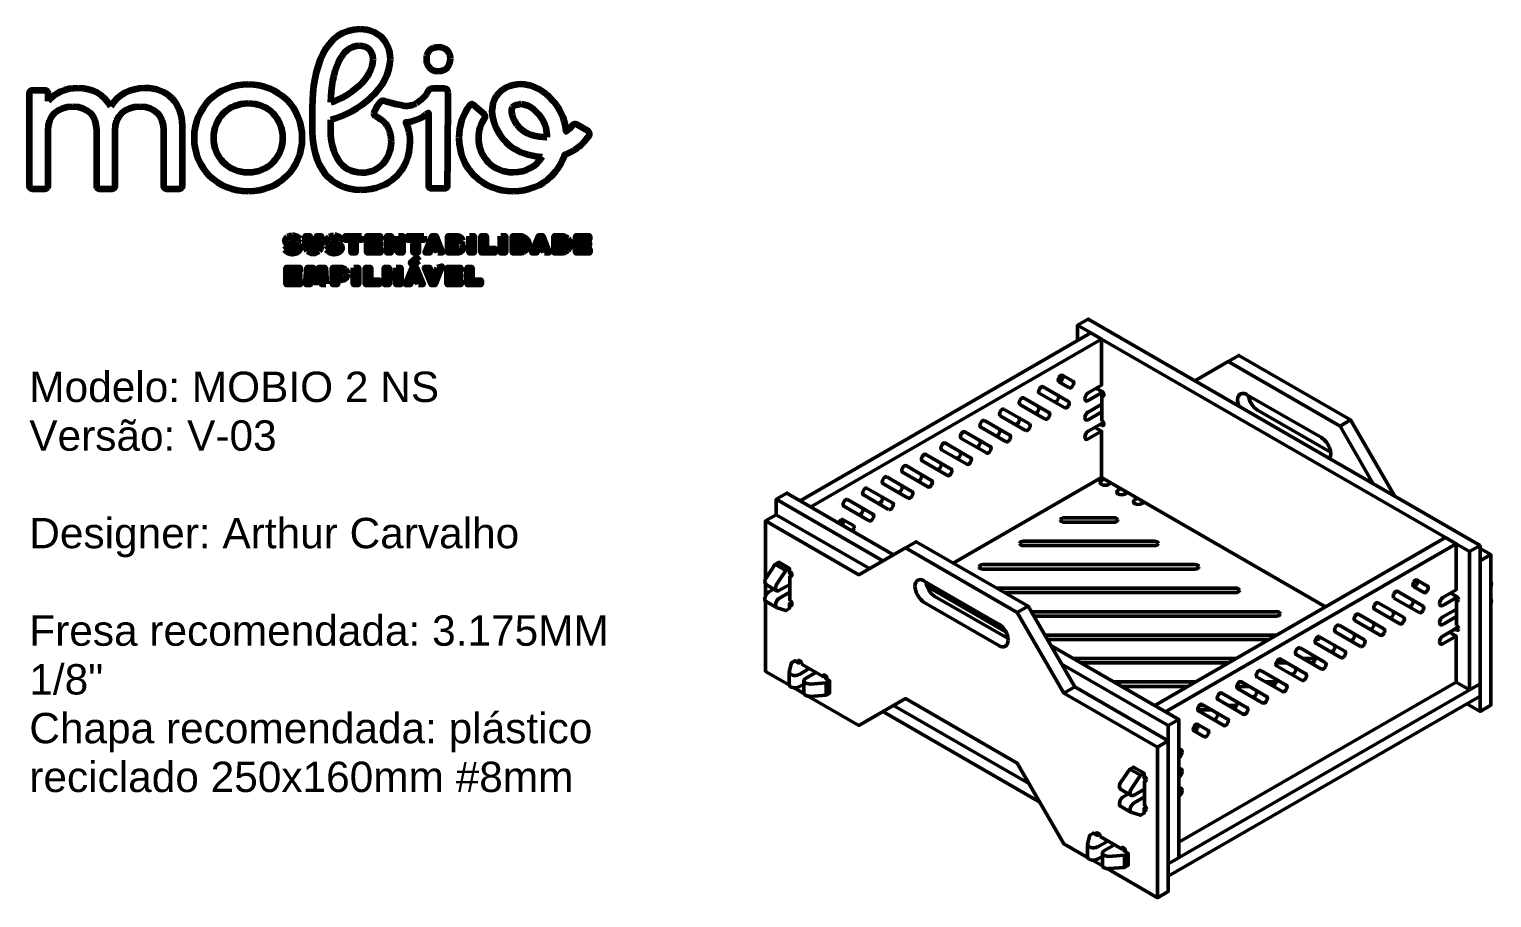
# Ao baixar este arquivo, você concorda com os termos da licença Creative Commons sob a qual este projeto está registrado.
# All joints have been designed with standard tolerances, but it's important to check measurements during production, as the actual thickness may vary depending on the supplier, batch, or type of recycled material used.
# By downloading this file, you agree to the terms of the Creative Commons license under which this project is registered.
# Model space of a CAD drawing. Header units: inches. Extents: x 15 to 2770, y 10 to 4091.
# Drawn here: x 1654 to 2770, y 3428 to 4091 of the extents above; entities that cross this region are included whole.
import ezdxf

# ---------------------------------------------------------------- set-up
doc = ezdxf.new("R2010")
doc.units = ezdxf.units.IN
doc.header["$MEASUREMENT"] = 0
doc.layers.add('PDF_Geometry', color=7, linetype='Continuous')
doc.styles.get("Standard").update_dxf_attribs({"font": 'arial.ttf'})

# ---------------------------------------------------------------- blocks, each defined once
blk = doc.blocks.new('Ativo 34')
at = {"lineweight": 158}
for points in [[(1.106, 10.447), (1.106, 10.916, 0.414143), (0.952, 11.069), (0.188, 11.069, 0.414143), (0.035, 10.916), (0.035, 5.617, 0.414199), (0.181, 5.471), (0.96, 5.471, 0.414234), (1.106, 5.617), (1.106, 8.783)], [(21.664, 8.716, 0.050353), (21.483, 9.255, 0.15197), (22.757, 9.798), (22.757, 5.633, 0.414196), (22.886, 5.503), (23.72, 5.503, 0.41362), (23.849, 5.632, -0.000191), (23.888, 10.912)], [(25.622, 8.365, -0.152618), (25.969, 9.514, 0.380297), (25.947, 9.69), (25.313, 10.25, 0.433501), (25.117, 10.231, 0.166927), (24.498, 8.365)], [(29.779, 6.202, 0.124287), (30.521, 7.427, 0.062677), (31.116, 7.714, 0.101098), (31.902, 8.489, 0.436845), (31.838, 8.768), (31.2, 9.132, 0.384715), (30.947, 9.077, -0.074276), (30.61, 8.726, 0.140931), (30.019, 10.276)], [(3.857, 8.804), (3.857, 5.617, 0.414314), (4.003, 5.471), (4.782, 5.471, 0.41417), (4.928, 5.617), (4.928, 8.783)], [(7.679, 8.804), (7.679, 6.093), (7.68, 6.093), (7.68, 5.617, 0.414313), (7.826, 5.471), (8.605, 5.471, 0.414171), (8.751, 5.617), (8.751, 7.53), (8.75, 7.53), (8.75, 9.06)], [(21.723, 8.176, 0.020427), (21.713, 8.378), (21.718, 8.378, 0.03153), (21.668, 8.7)], [(14.875, 2.244, 0.000303), (14.992, 2.213, 0.00214), (15.027, 2.204, -0.000431), (15.063, 2.195, 0.000938), (15.095, 2.187)], [(17.25, 2.244, 0.000326), (17.367, 2.213, 0.00214), (17.401, 2.204, -0.000431), (17.437, 2.195, 0.000938), (17.47, 2.187)]]:
    blk.add_lwpolyline(points, format="xyb", dxfattribs=at)
for points in [[(23.631, 11.169), (22.988, 11.169)], [(16.145, 10.091), (16.145, 8.716)], [(17.199, 8.805), (17.199, 9.397)], [(15.432, 2.629), (15.297, 2.486)], [(15.76, 2.229), (15.76, 2.769), (15.999, 2.769), (15.999, 2.223)], [(16.41, 2.223), (16.41, 2.769), (16.65, 2.769), (16.65, 2.223)], [(17.806, 2.629), (17.672, 2.486)], [(24.382, 1.836), (23.875, 1.836), (23.875, 2.771), (24.336, 2.771)], [(24.325, 2.59), (24.114, 2.59), (24.114, 2.395), (24.33, 2.395)], [(27.937, 1.836), (27.565, 1.836), (27.565, 2.771), (27.937, 2.771)], [(27.933, 2.562), (27.805, 2.562), (27.805, 2.045), (27.935, 2.045)], [(30.309, 1.836), (29.938, 1.836), (29.938, 2.771), (30.309, 2.771)], [(30.305, 2.562), (30.177, 2.562), (30.177, 2.045), (30.307, 2.045)], [(14.59, 1.99), (14.734, 2.121)], [(16.965, 1.99), (17.108, 2.121)], [(24.356, 2.214), (24.114, 2.214), (24.114, 2.016), (24.358, 2.016)], [(17.756, 0.274), (17.556, 0.274), (17.556, 0.035), (17.317, 0.035), (17.317, 0.97), (17.748, 0.97)], [(17.748, 0.759), (17.556, 0.759), (17.556, 0.485), (17.756, 0.485)]]:
    blk.add_lwpolyline(points, dxfattribs=at)
for points in [[(18.95, 2.771), (18.95, 2.562), (18.615, 2.562), (18.615, 1.836), (18.376, 1.836), (18.376, 2.562), (18.043, 2.562), (18.043, 2.771)], [(19.511, 2.031), (20.035, 2.031), (20.035, 1.836), (19.272, 1.836), (19.272, 2.769), (20.018, 2.769), (20.018, 2.573), (19.511, 2.573), (19.511, 2.412), (19.985, 2.412), (19.985, 2.219), (19.511, 2.219)], [(21.055, 2.771), (21.275, 2.771), (21.275, 1.836), (21.064, 1.836), (20.624, 2.421), (20.624, 1.836), (20.405, 1.836), (20.405, 2.771), (20.616, 2.771), (21.055, 2.182)], [(22.492, 2.771), (22.492, 2.562), (22.157, 2.562), (22.157, 1.836), (21.918, 1.836), (21.918, 2.562), (21.586, 2.562), (21.586, 2.771)], [(23.298, 1.836), (23.231, 2.029), (22.91, 2.029), (22.838, 1.836), (22.586, 1.836), (22.971, 2.771), (23.175, 2.771), (23.545, 1.836)], [(25.104, 2.771), (25.347, 2.771), (25.347, 1.836), (25.104, 1.836)], [(26.024, 2.047), (26.548, 2.047), (26.548, 1.836), (25.784, 1.836), (25.784, 2.771), (26.024, 2.771)], [(26.885, 2.771), (27.128, 2.771), (27.128, 1.836), (26.885, 1.836)], [(29.372, 1.836), (29.305, 2.029), (28.983, 2.029), (28.911, 1.836), (28.659, 1.836), (29.044, 2.771), (29.248, 2.771), (29.618, 1.836)], [(31.412, 2.031), (31.936, 2.031), (31.936, 1.836), (31.173, 1.836), (31.173, 2.769), (31.919, 2.769), (31.919, 2.573), (31.412, 2.573), (31.412, 2.412), (31.886, 2.412), (31.886, 2.219), (31.412, 2.219)], [(22.987, 2.234), (23.16, 2.234), (23.076, 2.474)], [(29.06, 2.234), (29.233, 2.234), (29.149, 2.474)], [(14.927, 0.23), (15.452, 0.23), (15.452, 0.035), (14.688, 0.035), (14.688, 0.968), (15.434, 0.968), (15.434, 0.772), (14.927, 0.772), (14.927, 0.611), (15.401, 0.611), (15.401, 0.417), (14.927, 0.417)], [(16.921, 0.035), (16.691, 0.035), (16.658, 0.755), (16.454, 0.146), (16.267, 0.146), (16.065, 0.765), (16.03, 0.035), (15.804, 0.035), (15.871, 0.97), (16.201, 0.97), (16.364, 0.465), (16.526, 0.97), (16.854, 0.97)], [(18.515, 0.97), (18.759, 0.97), (18.759, 0.035), (18.515, 0.035)], [(19.435, 0.246), (19.959, 0.246), (19.959, 0.035), (19.196, 0.035), (19.196, 0.97), (19.435, 0.97)], [(20.931, 0.97), (21.17, 0.97), (21.17, 0.035), (20.931, 0.035), (20.931, 0.417), (20.511, 0.417), (20.511, 0.035), (20.272, 0.035), (20.272, 0.97), (20.511, 0.97), (20.511, 0.626), (20.931, 0.626)], [(22.187, 0.035), (22.12, 0.228), (21.799, 0.228), (21.727, 0.035), (21.475, 0.035), (21.86, 0.97), (22.064, 0.97), (22.434, 0.035)], [(22.216, 1.376), (21.879, 1.102), (21.749, 1.259), (22.077, 1.544)], [(23.273, 0.97), (23.532, 1.044), (23.116, 0.035), (22.942, 0.035), (22.558, 0.97), (22.821, 0.97), (23.044, 0.35)], [(24.086, 0.23), (24.61, 0.23), (24.61, 0.035), (23.847, 0.035), (23.847, 0.968), (24.593, 0.968), (24.593, 0.772), (24.086, 0.772), (24.086, 0.611), (24.56, 0.611), (24.56, 0.417), (24.086, 0.417)], [(25.219, 0.246), (25.743, 0.246), (25.743, 0.035), (24.98, 0.035), (24.98, 0.97), (25.219, 0.97)], [(21.876, 0.433), (22.049, 0.433), (21.965, 0.673)]]:
    blk.add_lwpolyline(points, close=True, dxfattribs=at)
for centre, radius, start, end in [((23.203, 12.948), 0.553, 108.21359, 169.6569), ((21.497, 11.386), 1.194, 260.77427, 297.9289), ((28.037, 9.569), 0.726, 89.98964, 97.01449), ((29.553, 14.688), 6.29, 269.19591, 269.55599), ((15.011, 2.144), 0.657, 69.02528, 90.0553), ((17.385, 2.144), 0.657, 69.02648, 90.05891), ((15.037, 2.527), 0.722, 249.0374, 270.1207), ((24.018, 41.798), 40.4, 257.19681, 257.36222), ((14.741, 1.205), 1.046, 66.75513, 68.30742), ((15.07, 2.013), 0.176, 44.99758, 52.5138), ((15.136, 2.096), 0.0738, 0.09099, 17.17508), ((17.411, 2.527), 0.722, 249.0374, 270.1207), ((26.153, 40.735), 39.31, 257.19452, 257.36451), ((17.115, 1.205), 1.046, 66.75513, 68.30742), ((17.445, 2.013), 0.176, 44.99758, 52.5138), ((17.51, 2.096), 0.0743, 0.14453, 17.12154)]:
    blk.add_arc(centre, radius, start, end, dxfattribs=at)
for points in [[(18.87, 14.55), (16.852, 14.55), (16.145, 12.301), (16.145, 10.091)], [(20.592, 12.854), (20.592, 13.843), (19.872, 14.55), (18.87, 14.55)], [(17.199, 10.373), (17.25, 12.147), (17.764, 13.625), (18.831, 13.625)], [(18.831, 13.625), (19.294, 13.625), (19.589, 13.329), (19.589, 12.854)], [(24.016, 12.88), (24.016, 13.4), (23.523, 13.632), (23.03, 13.473)], [(19.589, 12.854), (19.589, 11.736), (18.266, 10.695), (17.199, 10.373)], [(17.199, 9.397), (18.78, 9.821), (20.592, 11.209), (20.592, 12.854)], [(22.659, 13.047), (22.562, 12.513), (22.868, 12.16), (23.309, 12.16)], [(23.309, 12.16), (23.759, 12.16), (24.016, 12.455), (24.016, 12.88)], [(2.812, 11.197), (2.095, 11.197), (1.51, 10.939), (1.106, 10.447)], [(4.676, 10.154), (4.325, 10.819), (3.654, 11.197), (2.812, 11.197)], [(6.634, 11.197), (5.777, 11.197), (5.087, 10.828), (4.676, 10.154)], [(8.169, 10.613), (7.789, 10.995), (7.259, 11.197), (6.634, 11.197)], [(12.504, 11.398), (10.744, 11.398), (9.416, 10.094), (9.416, 8.365)], [(14.697, 10.529), (14.128, 11.089), (13.349, 11.398), (12.504, 11.398)], [(22.625, 10.839), (22.473, 10.632), (22.283, 10.453), (22.056, 10.331)], [(22.988, 11.169), (22.777, 11.169), (22.73, 10.983), (22.625, 10.839)], [(23.888, 10.912), (23.888, 11.105), (23.798, 11.169), (23.631, 11.169)], [(27.812, 11.401), (27.152, 11.32), (26.806, 11.006), (26.632, 10.756)], [(30.019, 10.276), (29.792, 10.575), (28.962, 11.541), (27.812, 11.401)], [(1.106, 8.783), (1.106, 9.618), (1.663, 10.158), (2.524, 10.158)], [(2.524, 10.158), (3.334, 10.158), (3.857, 9.627), (3.857, 8.804)], [(4.928, 8.783), (4.928, 9.618), (5.485, 10.158), (6.346, 10.158)], [(6.346, 10.158), (7.156, 10.158), (7.679, 9.627), (7.679, 8.804)], [(8.75, 9.06), (8.75, 9.693), (8.549, 10.23), (8.169, 10.613)], [(10.54, 8.365), (10.54, 9.491), (11.385, 10.34), (12.504, 10.34)], [(12.504, 10.34), (13.617, 10.34), (14.457, 9.491), (14.457, 8.365)], [(15.581, 8.365), (15.581, 9.2), (15.267, 9.968), (14.697, 10.529)], [(20.138, 10.484), (19.987, 10.484), (19.649, 9.895), (19.649, 9.745)], [(21.305, 10.208), (20.653, 10.31), (20.243, 10.484), (20.138, 10.484)], [(26.632, 10.756), (26.126, 10.032), (26.46, 9.058), (26.9, 8.444)], [(27.811, 9.095), (27.578, 9.421), (27.414, 9.919), (27.55, 10.115)], [(27.55, 10.115), (27.586, 10.166), (27.685, 10.257), (27.948, 10.289)], [(28.037, 10.295), (28.572, 10.295), (29.035, 9.72), (29.127, 9.6)], [(19.649, 9.745), (19.649, 9.669), (19.686, 9.632), (19.737, 9.607)], [(19.737, 9.607), (20, 9.475), (20.209, 9.346), (20.38, 9.095)], [(29.127, 9.6), (29.445, 9.18), (29.505, 8.703), (29.504, 8.398)], [(9.416, 8.365), (9.416, 6.636), (10.744, 5.333), (12.504, 5.333)], [(12.504, 6.391), (11.385, 6.391), (10.54, 7.239), (10.54, 8.365)], [(14.457, 8.365), (14.457, 7.239), (13.617, 6.391), (12.504, 6.391)], [(14.697, 6.202), (15.267, 6.763), (15.581, 7.531), (15.581, 8.365)], [(16.145, 8.716), (16.145, 6.852), (17.109, 5.413), (18.908, 5.413)], [(18.972, 6.377), (17.79, 6.377), (17.199, 7.469), (17.199, 8.805)], [(20.38, 9.095), (20.558, 8.832), (20.63, 8.481), (20.63, 8.163)], [(21.668, 8.7), (21.667, 8.706), (21.666, 8.711), (21.664, 8.716)], [(24.498, 8.365), (24.498, 6.636), (25.825, 5.333), (27.586, 5.333)], [(27.586, 6.391), (26.466, 6.391), (25.622, 7.24), (25.622, 8.365)], [(26.9, 8.444), (27.395, 7.752), (28.22, 7.346), (29.239, 7.286)], [(29.464, 8.398), (29.03, 8.403), (28.236, 8.5), (27.811, 9.095)], [(18.908, 5.413), (20.527, 5.413), (21.723, 6.518), (21.723, 8.176)], [(20.63, 8.163), (20.63, 7.148), (19.949, 6.377), (18.972, 6.377)], [(29.239, 7.286), (28.899, 6.739), (28.299, 6.391), (27.586, 6.391)], [(12.504, 5.333), (13.349, 5.333), (14.128, 5.641), (14.697, 6.202)], [(27.586, 5.333), (28.431, 5.333), (29.21, 5.641), (29.779, 6.202)], [(14.619, 2.503), (14.619, 2.6), (14.656, 2.674), (14.732, 2.725)], [(14.64, 2.4), (14.626, 2.43), (14.619, 2.464), (14.619, 2.503)], [(14.732, 2.725), (14.807, 2.776), (14.9, 2.801), (15.01, 2.801)], [(15.001, 2.595), (14.903, 2.595), (14.853, 2.57), (14.853, 2.52)], [(14.853, 2.52), (14.853, 2.489), (14.87, 2.466), (14.903, 2.451)], [(15.297, 2.486), (15.229, 2.558), (15.13, 2.595), (15.001, 2.595)], [(15.246, 2.758), (15.322, 2.729), (15.384, 2.686), (15.432, 2.629)], [(16.993, 2.503), (16.993, 2.6), (17.031, 2.674), (17.106, 2.725)], [(17.015, 2.4), (17, 2.43), (16.993, 2.464), (16.993, 2.503)], [(17.106, 2.725), (17.182, 2.776), (17.274, 2.801), (17.384, 2.801)], [(17.376, 2.595), (17.277, 2.595), (17.228, 2.57), (17.228, 2.52)], [(17.228, 2.52), (17.228, 2.489), (17.245, 2.466), (17.278, 2.451)], [(17.672, 2.486), (17.603, 2.558), (17.505, 2.595), (17.376, 2.595)], [(17.62, 2.758), (17.697, 2.729), (17.759, 2.686), (17.806, 2.629)], [(24.419, 2.563), (24.397, 2.581), (24.366, 2.59), (24.325, 2.59)], [(24.336, 2.771), (24.449, 2.771), (24.537, 2.745), (24.599, 2.695)], [(24.452, 2.497), (24.452, 2.523), (24.441, 2.545), (24.419, 2.563)], [(24.693, 2.514), (24.693, 2.434), (24.657, 2.369), (24.584, 2.318)], [(24.599, 2.695), (24.662, 2.644), (24.693, 2.584), (24.693, 2.514)], [(28.137, 2.489), (28.084, 2.538), (28.015, 2.562), (27.933, 2.562)], [(27.937, 2.771), (28.089, 2.771), (28.215, 2.727), (28.314, 2.638)], [(28.314, 2.638), (28.414, 2.55), (28.463, 2.438), (28.463, 2.303)], [(30.509, 2.489), (30.456, 2.538), (30.388, 2.562), (30.305, 2.562)], [(30.309, 2.771), (30.462, 2.771), (30.587, 2.727), (30.687, 2.638)], [(30.687, 2.638), (30.786, 2.55), (30.836, 2.438), (30.836, 2.303)], [(14.778, 1.853), (14.695, 1.885), (14.632, 1.931), (14.59, 1.99)], [(14.689, 2.329), (14.671, 2.347), (14.655, 2.37), (14.64, 2.4)], [(14.777, 2.278), (14.737, 2.295), (14.707, 2.312), (14.689, 2.329)], [(14.734, 2.121), (14.812, 2.048), (14.916, 2.012), (15.045, 2.012)], [(14.875, 2.244), (14.851, 2.25), (14.818, 2.262), (14.777, 2.278)], [(14.903, 2.451), (14.937, 2.435), (14.984, 2.421), (15.044, 2.408)], [(15.329, 1.886), (15.251, 1.832), (15.154, 1.805), (15.038, 1.805)], [(15.044, 2.408), (15.054, 2.406), (15.061, 2.405), (15.066, 2.403)], [(15.045, 2.012), (15.094, 2.012), (15.134, 2.019), (15.164, 2.034)], [(15.127, 2.177), (15.12, 2.18), (15.109, 2.183), (15.095, 2.187)], [(15.177, 2.153), (15.172, 2.157), (15.164, 2.162), (15.154, 2.166)], [(15.164, 2.034), (15.195, 2.048), (15.21, 2.069), (15.21, 2.096)], [(15.179, 2.377), (15.207, 2.371), (15.24, 2.36), (15.279, 2.344)], [(15.207, 2.118), (15.205, 2.125), (15.201, 2.132), (15.195, 2.138)], [(15.279, 2.344), (15.317, 2.328), (15.347, 2.311), (15.368, 2.292)], [(15.445, 2.112), (15.445, 2.015), (15.406, 1.939), (15.329, 1.886)], [(15.368, 2.292), (15.389, 2.273), (15.407, 2.248), (15.422, 2.217)], [(15.422, 2.217), (15.437, 2.186), (15.445, 2.151), (15.445, 2.112)], [(15.884, 1.925), (15.802, 2.005), (15.76, 2.106), (15.76, 2.229)], [(16.197, 1.805), (16.071, 1.805), (15.967, 1.845), (15.884, 1.925)], [(15.999, 2.223), (15.999, 2.165), (16.019, 2.117), (16.057, 2.078)], [(16.057, 2.078), (16.095, 2.04), (16.144, 2.021), (16.202, 2.021)], [(16.521, 1.924), (16.436, 1.845), (16.328, 1.805), (16.197, 1.805)], [(16.202, 2.021), (16.261, 2.021), (16.311, 2.04), (16.351, 2.078)], [(16.351, 2.078), (16.39, 2.117), (16.41, 2.165), (16.41, 2.223)], [(16.65, 2.223), (16.65, 2.102), (16.607, 2.003), (16.521, 1.924)], [(17.153, 1.853), (17.07, 1.885), (17.007, 1.931), (16.965, 1.99)], [(17.064, 2.329), (17.046, 2.347), (17.029, 2.37), (17.015, 2.4)], [(17.152, 2.278), (17.111, 2.295), (17.082, 2.312), (17.064, 2.329)], [(17.108, 2.121), (17.187, 2.048), (17.29, 2.012), (17.419, 2.012)], [(17.25, 2.244), (17.225, 2.25), (17.192, 2.262), (17.152, 2.278)], [(17.278, 2.451), (17.311, 2.435), (17.358, 2.421), (17.419, 2.408)], [(17.703, 1.886), (17.625, 1.832), (17.529, 1.805), (17.413, 1.805)], [(17.419, 2.408), (17.429, 2.406), (17.436, 2.405), (17.44, 2.403)], [(17.419, 2.012), (17.469, 2.012), (17.508, 2.019), (17.539, 2.034)], [(17.502, 2.177), (17.495, 2.18), (17.484, 2.183), (17.47, 2.187)], [(17.552, 2.153), (17.546, 2.157), (17.538, 2.162), (17.528, 2.166)], [(17.539, 2.034), (17.569, 2.048), (17.585, 2.069), (17.585, 2.096)], [(17.554, 2.377), (17.581, 2.371), (17.614, 2.36), (17.653, 2.344)], [(17.581, 2.118), (17.579, 2.125), (17.575, 2.132), (17.569, 2.138)], [(17.653, 2.344), (17.691, 2.328), (17.721, 2.311), (17.742, 2.292)], [(17.819, 2.112), (17.819, 2.015), (17.781, 1.939), (17.703, 1.886)], [(17.742, 2.292), (17.763, 2.273), (17.781, 2.248), (17.797, 2.217)], [(17.797, 2.217), (17.812, 2.186), (17.819, 2.151), (17.819, 2.112)], [(24.33, 2.395), (24.367, 2.395), (24.397, 2.405), (24.419, 2.425)], [(24.463, 2.186), (24.438, 2.205), (24.402, 2.214), (24.356, 2.214)], [(24.358, 2.016), (24.401, 2.016), (24.436, 2.026), (24.462, 2.047)], [(24.647, 1.913), (24.583, 1.861), (24.495, 1.836), (24.382, 1.836)], [(24.419, 2.425), (24.441, 2.445), (24.452, 2.469), (24.452, 2.497)], [(24.462, 2.047), (24.489, 2.067), (24.502, 2.09), (24.502, 2.116)], [(24.502, 2.116), (24.502, 2.144), (24.489, 2.167), (24.463, 2.186)], [(24.584, 2.318), (24.636, 2.294), (24.676, 2.262), (24.703, 2.222)], [(24.743, 2.095), (24.743, 2.025), (24.711, 1.964), (24.647, 1.913)], [(24.703, 2.222), (24.729, 2.182), (24.743, 2.139), (24.743, 2.095)], [(27.935, 2.045), (28.016, 2.045), (28.084, 2.069), (28.137, 2.118)], [(28.314, 1.968), (28.215, 1.88), (28.089, 1.836), (27.937, 1.836)], [(28.218, 2.305), (28.218, 2.379), (28.191, 2.441), (28.137, 2.489)], [(28.137, 2.118), (28.191, 2.168), (28.218, 2.23), (28.218, 2.305)], [(28.463, 2.303), (28.463, 2.168), (28.414, 2.057), (28.314, 1.968)], [(30.307, 2.045), (30.388, 2.045), (30.456, 2.069), (30.509, 2.118)], [(30.687, 1.968), (30.587, 1.88), (30.462, 1.836), (30.309, 1.836)], [(30.59, 2.305), (30.59, 2.379), (30.563, 2.441), (30.509, 2.489)], [(30.509, 2.118), (30.563, 2.168), (30.59, 2.23), (30.59, 2.305)], [(30.836, 2.303), (30.836, 2.168), (30.786, 2.057), (30.687, 1.968)], [(17.748, 0.97), (17.868, 0.97), (17.965, 0.937), (18.038, 0.873)], [(18.038, 0.873), (18.111, 0.808), (18.148, 0.725), (18.148, 0.622)], [(17.86, 0.719), (17.831, 0.745), (17.794, 0.759), (17.748, 0.759)], [(17.756, 0.485), (17.801, 0.485), (17.837, 0.497), (17.863, 0.522)], [(18.041, 0.371), (17.97, 0.306), (17.875, 0.274), (17.756, 0.274)], [(17.902, 0.618), (17.902, 0.658), (17.888, 0.692), (17.86, 0.719)], [(17.863, 0.522), (17.889, 0.546), (17.902, 0.578), (17.902, 0.618)], [(18.148, 0.622), (18.148, 0.519), (18.112, 0.435), (18.041, 0.371)]]:
    blk.add_open_spline(points, degree=3, dxfattribs=at)
blk = doc.blocks.new('Block sheet')
at = {"xscale": 13.40682207931606, "yscale": 13.40682207931606, "zscale": 13.40682207931606}
blk.add_blockref('Ativo 34', (1653.6, 3896.1), dxfattribs=at)
at = {"color": 0, "insert": (1654.1, 3829.9), "char_height": 23.157, "width": 458.204, "attachment_point": 1, "line_spacing_factor": 0.963855}
blk.add_mtext('\\A1;Modelo: MOBIO 2 NS\\PVersão: V-03\\P\\PDesigner: Arthur Carvalho\\P\\PFresa recomendada: 3.175MM 1/8"\\PChapa recomendada: plástico reciclado 250x160mm #8mm', dxfattribs=at)

msp = doc.modelspace()

# ---------------------------------------------------------------- linework, layer by layer
at = {"layer": 'PDF_Geometry', "lineweight": 50}
for points in [[(2454.2, 3853.6), (2454.2, 3865.3), (2462.3, 3870), (2761.4, 3697.3)], [(2454.2, 3865.3), (2464.3, 3859.4), (2472.5, 3854.7), (2472.5, 3819.6), (2462.3, 3813.7)], [(2464.3, 3859.4), (2242.5, 3731.3), (2250.6, 3726.6), (2472.5, 3854.7), (2735, 3703.2)], [(2543.7, 3822.9), (2569.2, 3837.6), (2577.3, 3842.3), (2662.6, 3793), (2654.5, 3788.3), (2569.2, 3837.6)], [(2447.2, 3807.2), (2428, 3818.4)], [(2440, 3822), (2447.7, 3817.6)], [(2450.6, 3822.5), (2442.9, 3827)], [(2432.3, 3798.6), (2413, 3809.8)], [(2425, 3813.4), (2444.4, 3802.2)], [(2462.3, 3807.8), (2473.3, 3814.2)], [(2472.7, 3814.7), (2468.4, 3817.2)], [(2472.7, 3792.4), (2472.7, 3811.2), (2474.2, 3812)], [(2583.4, 3812.3), (2640.3, 3779.5)], [(2395.2, 3796.2), (2414.5, 3785)], [(2417.4, 3790), (2398.1, 3801.1)], [(2410.1, 3804.8), (2429.4, 3793.6)], [(2472.7, 3805), (2462.3, 3799)], [(2462.3, 3793.2), (2472.7, 3799.1)], [(2647.3, 3768.4), (2591.5, 3800.6)], [(2467.4, 3787.3), (2472.5, 3784.4), (2472.5, 3749.1), (2359.3, 3683.8)], [(2380.3, 3787.5), (2399.6, 3776.4)], [(2402.5, 3781.4), (2383.1, 3792.5)], [(2473.9, 3791.1), (2462.3, 3784.4)], [(2462.3, 3778.5), (2472.5, 3784.4)], [(2471.4, 3789.7), (2472.7, 3788.9)], [(2654.5, 3788.3), (2679.9, 3744.3)], [(2696.2, 3735), (2662.6, 3793)], [(2372.6, 3764.2), (2353.3, 3775.3)], [(2365.4, 3778.9), (2384.7, 3767.8)], [(2387.5, 3772.7), (2368.2, 3783.9)], [(2357.7, 3755.5), (2338.4, 3766.7)], [(2350.4, 3770.3), (2369.8, 3759.2)], [(2320.6, 3753.1), (2339.9, 3741.9)], [(2342.7, 3746.9), (2323.5, 3758)], [(2335.5, 3761.7), (2354.8, 3750.5)], [(2312.9, 3729.7), (2293.6, 3740.8)], [(2305.6, 3744.5), (2325, 3733.3)], [(2327.8, 3738.3), (2308.5, 3749.5)], [(2643.5, 3650.4), (2472.5, 3749.1)], [(2472.5, 3746.7), (2474.6, 3747.9)], [(2479.6, 3745), (2477.6, 3743.8)], [(2485.2, 3739.4), (2487.3, 3740.6)], [(2305.6, 3685.5), (2224.2, 3732.5), (2232.3, 3737.2), (2313.8, 3690.2)], [(2224.2, 3720.7), (2224.2, 3732.5)], [(2242.5, 3731.3), (2242.5, 3731.3)], [(2298, 3721.1), (2278.7, 3732.2)], [(2290.7, 3735.8), (2310, 3724.7)], [(2492.4, 3737.7), (2490.4, 3736.5)], [(2498, 3732.1), (2500, 3733.3)], [(2505.1, 3730.3), (2503.1, 3729.1)], [(2295.5, 3679.6), (2224.2, 3720.7), (2216.1, 3716.1), (2287.3, 3674.9), (2322.9, 3695.4), (2331.1, 3700.1), (2416.4, 3650.9)], [(2275.8, 3727.3), (2295.1, 3716.1)], [(2443.9, 3718.3), (2481.8, 3718.3)], [(2216.1, 3716.1), (2216.1, 3671.8)], [(2283.1, 3712.4), (2275.3, 3716.9)], [(2481.8, 3715), (2443.9, 3715)], [(2452, 3589.3), (2416.4, 3650.9), (2408.2, 3646.1), (2322.9, 3695.4)], [(2413, 3700.4), (2512.8, 3700.4)], [(2512.8, 3697.1), (2413, 3697.1)], [(2732.9, 3657.4), (2743.1, 3663.3), (2743.1, 3698.5), (2735, 3703.2), (2513.1, 3575.1), (2521.2, 3570.3), (2743.1, 3698.5), (2753.3, 3692.6)], [(2769.5, 3690.3), (2769.5, 3575.3), (2761.4, 3570.6), (2761.4, 3685.5), (2769.5, 3690.3), (2761.4, 3695)], [(2224.8, 3668.2), (2231.6, 3678.2), (2223.5, 3682.9), (2226.2, 3684.4), (2234.3, 3679.7), (2234.3, 3676.2), (2235.2, 3676.7)], [(2216.7, 3672.9), (2223.5, 3682.9)], [(2231.6, 3678.2), (2234.3, 3679.7)], [(2234.3, 3677.4), (2234.6, 3677.2)], [(2236.1, 3674.6), (2234.6, 3673.7), (2234.6, 3654.9)], [(2382, 3682.6), (2543.8, 3682.6)], [(2543.8, 3679.2), (2382, 3679.2)], [(2216.1, 3667.7), (2216.1, 3658.9)], [(2224.5, 3662.7), (2216.4, 3667.4)], [(2218.5, 3661.8), (2222.3, 3664)], [(2234.6, 3667.5), (2226.6, 3663)], [(2226.6, 3657.1), (2234.6, 3661.7)], [(2337.2, 3670.1), (2394, 3637.3)], [(2339.1, 3666.1), (2399.4, 3631.3)], [(2392.5, 3664.6), (2574.8, 3664.6)], [(2574.8, 3661.3), (2398.3, 3661.3)], [(2717.9, 3650.9), (2698.6, 3662.1)], [(2710.6, 3665.8), (2718.4, 3661.3)], [(2721.2, 3666.3), (2713.5, 3670.7)], [(2216.1, 3654.8), (2216.1, 3601.1), (2234.2, 3590.7)], [(2224.5, 3649.8), (2216.4, 3654.5)], [(2235.8, 3653.5), (2234.3, 3652.8), (2234.3, 3649.2), (2231.6, 3647.6), (2224.8, 3649.7)], [(2234.6, 3651.4), (2234.3, 3651.5)], [(2394, 3620.9), (2337.2, 3653.7)], [(2401.1, 3626.2), (2345.3, 3658.4)], [(2703, 3642.4), (2683.6, 3653.5)], [(2695.7, 3657.1), (2715, 3646)], [(2732.9, 3651.5), (2744, 3657.9)], [(2743.3, 3658.4), (2739, 3660.9)], [(2743.3, 3636.2), (2743.3, 3654.9), (2744.9, 3655.8)], [(2523.3, 3548.1), (2452, 3589.3), (2443.8, 3584.6), (2408.2, 3646.1)], [(2418.8, 3646.7), (2605.8, 3646.7)], [(2605.8, 3643.4), (2420.7, 3643.4)], [(2665.9, 3639.9), (2685.1, 3628.7)], [(2688, 3633.7), (2668.7, 3644.8)], [(2680.8, 3648.5), (2700.1, 3637.4)], [(2743.3, 3648.7), (2732.9, 3642.7)], [(2732.9, 3636.9), (2743.3, 3642.9)], [(2429.1, 3628.9), (2606.3, 3628.9)], [(2650.9, 3631.3), (2670.2, 3620.2)], [(2673.1, 3625.1), (2653.8, 3636.3)], [(2744.6, 3634.8), (2732.9, 3628.1)], [(2732.9, 3622.2), (2743.1, 3628.1)], [(2738, 3631), (2743.1, 3628.1), (2743.1, 3592.9)], [(2742.1, 3633.4), (2743.3, 3632.6)], [(2600.5, 3625.5), (2431, 3625.5)], [(2433.7, 3620.9), (2531.4, 3564.5)], [(2643.2, 3607.9), (2624, 3619)], [(2636.7, 3625.5), (2635.8, 3625.5)], [(2636, 3622.7), (2655.3, 3611.5)], [(2658.2, 3616.5), (2638.9, 3627.6)], [(2243, 3608.4), (2241.5, 3607.5), (2238.5, 3609.3), (2235.8, 3607.7), (2234.1, 3600.8)], [(2240.5, 3608.1), (2240.5, 3608.4)], [(2261.4, 3598.1), (2259.9, 3597.2), (2243.6, 3606.6)], [(2441.8, 3606.8), (2523.3, 3559.8)], [(2450.9, 3611), (2575.3, 3611)], [(2569.5, 3607.6), (2456.7, 3607.6)], [(2613.8, 3607.6), (2605.7, 3607.6)], [(2628.3, 3599.2), (2609, 3610.4)], [(2621.1, 3614), (2640.4, 3602.9)], [(2626.4, 3611), (2635.7, 3611)], [(2633.5, 3607.6), (2632.2, 3607.6)], [(2234.1, 3591), (2234.1, 3600.4)], [(2241.5, 3598.6), (2249.4, 3603.3)], [(2254.5, 3600.3), (2246.5, 3595.7)], [(2262.2, 3583.1), (2264.9, 3584.6), (2264.9, 3594), (2261.9, 3595.8), (2262.8, 3596.3)], [(2262.9, 3595.5), (2262.9, 3595.2)], [(2591.2, 3596.8), (2610.5, 3585.7)], [(2613.4, 3590.7), (2594.1, 3601.8)], [(2606.1, 3605.4), (2625.5, 3594.3)], [(2237.8, 3588.6), (2245.3, 3584.2)], [(2245.3, 3591.5), (2241.5, 3589.3)], [(2245.3, 3584.6), (2245.3, 3593.9)], [(2250.2, 3582.1), (2262.2, 3583.1), (2262.2, 3592.4), (2264.9, 3594)], [(2250.2, 3591.5), (2262.2, 3592.4)], [(2515.2, 3543.4), (2515.2, 3428.4), (2523.3, 3433.1), (2523.3, 3548.1), (2515.2, 3543.4), (2443.8, 3584.6)], [(2481.9, 3593.1), (2544.3, 3593.1)], [(2538.6, 3589.7), (2487.6, 3589.7)], [(2753.3, 3587), (2743.1, 3592.9), (2531.4, 3470.7)], [(2583.6, 3573.4), (2564.2, 3584.6)], [(2585.1, 3589.7), (2575.7, 3589.7)], [(2576.3, 3588.2), (2595.6, 3577)], [(2577.9, 3593.1), (2579.3, 3593.1)], [(2598.5, 3582), (2579.2, 3593.2)], [(2597.7, 3593.1), (2605.7, 3593.1)], [(2248.9, 3582.1), (2287.3, 3559.9), (2322.9, 3580.4), (2408.2, 3531.2), (2443.8, 3469.6), (2461.9, 3459.1)], [(2512.9, 3575.2), (2513.3, 3575.2)], [(2513.1, 3575), (2513.1, 3575.1)], [(2547.2, 3575.2), (2550.6, 3575.2)], [(2568.6, 3564.8), (2549.3, 3575.9)], [(2561.4, 3579.6), (2580.7, 3568.4)], [(2569, 3575.2), (2575.6, 3575.2)], [(2761.4, 3570.6), (2751.3, 3576.4)], [(2425.5, 3501.3), (2305.6, 3570.5)], [(2521.2, 3570.3), (2521.2, 3570.3)], [(2556.4, 3571.9), (2545.9, 3571.9)], [(2546.5, 3571), (2565.8, 3559.8)], [(2542.5, 3557.3), (2545.4, 3557.3)], [(2543.1, 3555.7), (2550.9, 3551.2)], [(2553.7, 3556.2), (2546, 3560.6)], [(2505, 3523.5), (2502.3, 3521.9), (2494.2, 3526.6), (2496.9, 3528.1), (2505, 3523.5), (2505, 3519.9), (2505.9, 3520.4)], [(2487.3, 3516.6), (2494.2, 3526.6)], [(2495.5, 3512), (2502.3, 3521.9)], [(2505, 3521.1), (2505.3, 3521)], [(2506.8, 3518.3), (2505.3, 3517.4), (2505.3, 3498.6)], [(2495.2, 3506.5), (2487, 3511.2)], [(2489.1, 3505.5), (2493, 3507.7)], [(2505.3, 3511.3), (2497.3, 3506.7)], [(2497.3, 3500.8), (2505.3, 3505.4)], [(2495.2, 3493.5), (2487, 3498.3)], [(2506.4, 3497.3), (2505, 3496.5), (2505, 3492.9), (2502.3, 3491.4), (2495.5, 3493.4)], [(2505.3, 3495.1), (2505, 3495.3)], [(2470.8, 3476.8), (2469.3, 3476), (2466.3, 3477.7), (2463.6, 3476.2), (2461.9, 3469.2)], [(2468.3, 3476.6), (2468.3, 3476.9)], [(2469.2, 3467.1), (2477.2, 3471.7)], [(2489.1, 3466.6), (2487.6, 3465.7), (2471.4, 3475.1)], [(2461.9, 3459.5), (2461.9, 3468.9)], [(2473.1, 3453), (2473.1, 3462.5)], [(2482.3, 3468.8), (2474.3, 3464.2)], [(2477.9, 3450.6), (2490, 3451.6), (2490, 3460.9), (2492.7, 3462.5)], [(2477.9, 3460), (2490, 3460.9)], [(2490, 3451.6), (2492.7, 3453.1), (2492.7, 3462.5), (2489.6, 3464.2), (2490.5, 3464.8)], [(2490.7, 3464), (2490.7, 3463.7)], [(2465.5, 3457), (2473.1, 3452.7)], [(2473.1, 3460), (2469.2, 3457.8)], [(2476.7, 3450.6), (2515.2, 3428.4)]]:
    msp.add_lwpolyline(points, dxfattribs=at)
for points in [[(2761.4, 3697.3), (2753.3, 3692.6), (2753.3, 3587), (2761.4, 3591.7)], [(2523.3, 3454.2), (2523.3, 3444.8), (2761.4, 3582.3), (2761.4, 3591.7)], [(2313.8, 3575.2), (2417.4, 3515.4)], [(2523.3, 3454.2), (2523.3, 3559.8), (2531.4, 3564.5), (2531.4, 3458.9)]]:
    msp.add_lwpolyline(points, close=True, dxfattribs=at)
msp.add_arc((2270.8, 3716.3), 4.8, 317.0101, 347.6404, dxfattribs=at)
for points in [[(2428, 3818.4), (2427.2, 3818.9), (2425.9, 3818.1), (2425.1, 3816.7)], [(2440, 3825.4), (2439.2, 3824), (2439.2, 3822.5), (2440, 3822)], [(2439.8, 3822.2), (2440.6, 3821.9), (2441.8, 3822.7), (2442.5, 3823.9)], [(2442.9, 3827), (2442.1, 3827.5), (2440.8, 3826.7), (2440, 3825.4)], [(2442.5, 3823.9), (2443.2, 3825.2), (2443.3, 3826.6), (2442.7, 3827.1)], [(2447.8, 3817.6), (2448.6, 3817.1), (2449.9, 3817.9), (2450.7, 3819.3)], [(2450.7, 3819.3), (2451.5, 3820.6), (2451.5, 3822.1), (2450.7, 3822.6)], [(2410.2, 3808.2), (2409.4, 3806.8), (2409.4, 3805.3), (2410.2, 3804.8)], [(2413.1, 3809.8), (2412.3, 3810.3), (2411, 3809.5), (2410.2, 3808.2)], [(2425.1, 3816.7), (2424.3, 3815.4), (2424.3, 3813.9), (2425.1, 3813.4)], [(2436.3, 3806.9), (2437.1, 3806.5), (2438.4, 3807.2), (2439.2, 3808.6)], [(2439.2, 3808.6), (2440, 3810), (2440, 3811.5), (2439.2, 3812)], [(2447.3, 3803.9), (2448, 3805.3), (2448, 3806.8), (2447.2, 3807.3)], [(2462.3, 3813.7), (2460.9, 3812.9), (2459.8, 3810.9), (2459.8, 3809.3)], [(2459.8, 3809.3), (2459.8, 3807.7), (2460.9, 3807), (2462.3, 3807.8)], [(2474.3, 3812.1), (2474.3, 3813.1), (2473.6, 3814.3), (2472.7, 3814.7)], [(2472.7, 3811.2), (2473.6, 3810.7), (2474.3, 3811.1), (2474.3, 3812.1)], [(2577.3, 3811.8), (2576, 3810.1), (2576, 3807), (2577.2, 3803.7)], [(2583.4, 3812.4), (2580.9, 3813.8), (2578.6, 3813.6), (2577.3, 3811.8)], [(2584.5, 3811.7), (2585, 3807.4), (2588, 3802.7), (2591.6, 3800.6)], [(2395.2, 3799.5), (2394.4, 3798.1), (2394.4, 3796.6), (2395.2, 3796.2)], [(2398.1, 3801.2), (2397.3, 3801.6), (2396, 3800.9), (2395.2, 3799.5)], [(2421.3, 3798.4), (2422.1, 3797.9), (2423.4, 3798.7), (2424.2, 3800)], [(2424.2, 3800), (2425, 3801.4), (2425, 3802.9), (2424.2, 3803.4)], [(2429.5, 3793.6), (2430.3, 3793.2), (2431.6, 3793.9), (2432.4, 3795.3)], [(2432.4, 3795.3), (2433.1, 3796.7), (2433.1, 3798.2), (2432.3, 3798.6)], [(2444.4, 3802.3), (2445.2, 3801.8), (2446.5, 3802.5), (2447.3, 3803.9)], [(2462.3, 3799.1), (2460.9, 3798.3), (2459.8, 3796.3), (2459.8, 3794.7)], [(2368.2, 3784), (2367.4, 3784.4), (2366.2, 3783.7), (2365.4, 3782.3)], [(2380.3, 3790.9), (2379.5, 3789.5), (2379.5, 3788), (2380.3, 3787.5)], [(2383.2, 3792.6), (2382.4, 3793), (2381.1, 3792.3), (2380.3, 3790.9)], [(2394.4, 3782.8), (2395.2, 3784.1), (2395.2, 3785.6), (2394.4, 3786.1)], [(2406.4, 3789.7), (2407.2, 3789.3), (2408.5, 3790), (2409.3, 3791.4)], [(2409.3, 3791.4), (2410.1, 3792.8), (2410.1, 3794.3), (2409.3, 3794.7)], [(2414.6, 3785.1), (2415.4, 3784.6), (2416.7, 3785.3), (2417.5, 3786.7)], [(2417.5, 3786.7), (2418.2, 3788.1), (2418.2, 3789.6), (2417.4, 3790.1)], [(2459.8, 3794.7), (2459.8, 3793), (2460.9, 3792.4), (2462.3, 3793.2)], [(2462.3, 3784.4), (2460.9, 3783.6), (2459.8, 3781.6), (2459.8, 3780)], [(2474.3, 3789.8), (2474.3, 3790.7), (2473.6, 3791.9), (2472.7, 3792.4)], [(2472.7, 3788.9), (2473.6, 3788.4), (2474.3, 3788.8), (2474.3, 3789.8)], [(2350.5, 3773.7), (2349.7, 3772.3), (2349.7, 3770.8), (2350.5, 3770.3)], [(2353.3, 3775.3), (2352.5, 3775.8), (2351.3, 3775.1), (2350.5, 3773.7)], [(2365.4, 3782.3), (2364.6, 3780.9), (2364.6, 3779.4), (2365.4, 3779)], [(2376.5, 3772.5), (2377.3, 3772), (2378.6, 3772.7), (2379.4, 3774.1)], [(2379.4, 3774.1), (2380.2, 3775.5), (2380.2, 3777), (2379.4, 3777.5)], [(2391.5, 3781.1), (2392.3, 3780.6), (2393.6, 3781.4), (2394.4, 3782.8)], [(2399.6, 3776.4), (2400.4, 3776), (2401.7, 3776.7), (2402.5, 3778.1)], [(2402.5, 3778.1), (2403.3, 3779.5), (2403.3, 3781), (2402.5, 3781.4)], [(2459.8, 3780), (2459.8, 3778.4), (2460.9, 3777.7), (2462.3, 3778.5)], [(2646.4, 3771.9), (2645.2, 3775.2), (2642.8, 3778.1), (2640.3, 3779.5)], [(2335.6, 3765), (2334.8, 3763.7), (2334.8, 3762.2), (2335.6, 3761.7)], [(2338.4, 3766.7), (2337.6, 3767.2), (2336.3, 3766.4), (2335.6, 3765)], [(2361.6, 3763.9), (2362.4, 3763.4), (2363.7, 3764.2), (2364.5, 3765.6)], [(2364.5, 3765.6), (2365.3, 3766.9), (2365.3, 3768.4), (2364.5, 3768.9)], [(2372.6, 3760.9), (2373.4, 3762.3), (2373.4, 3763.7), (2372.6, 3764.2)], [(2384.7, 3767.8), (2385.5, 3767.3), (2386.8, 3768.1), (2387.6, 3769.4)], [(2387.6, 3769.4), (2388.4, 3770.8), (2388.4, 3772.3), (2387.6, 3772.8)], [(2646.5, 3763.7), (2647.7, 3765.5), (2647.7, 3768.6), (2646.4, 3771.9)], [(2320.6, 3756.5), (2319.8, 3755.1), (2319.8, 3753.6), (2320.6, 3753.1)], [(2323.5, 3758.1), (2322.7, 3758.6), (2321.4, 3757.8), (2320.6, 3756.5)], [(2334.7, 3748.3), (2335.5, 3749.7), (2335.5, 3751.2), (2334.7, 3751.6)], [(2346.7, 3755.3), (2347.5, 3754.8), (2348.8, 3755.5), (2349.6, 3756.9)], [(2349.6, 3756.9), (2350.4, 3758.3), (2350.4, 3759.8), (2349.6, 3760.3)], [(2354.8, 3750.6), (2355.6, 3750.1), (2356.9, 3750.9), (2357.7, 3752.2)], [(2357.7, 3752.2), (2358.5, 3753.6), (2358.5, 3755.1), (2357.7, 3755.6)], [(2369.7, 3759.2), (2370.5, 3758.7), (2371.8, 3759.5), (2372.6, 3760.9)], [(2293.6, 3740.9), (2292.8, 3741.3), (2291.5, 3740.6), (2290.7, 3739.2)], [(2305.7, 3747.8), (2304.9, 3746.4), (2304.9, 3745), (2305.7, 3744.5)], [(2308.6, 3749.5), (2307.8, 3750), (2306.5, 3749.2), (2305.7, 3747.8)], [(2316.9, 3738), (2317.7, 3737.6), (2319, 3738.3), (2319.8, 3739.7)], [(2319.8, 3739.7), (2320.6, 3741.1), (2320.6, 3742.6), (2319.8, 3743)], [(2331.8, 3746.6), (2332.6, 3746.2), (2333.9, 3746.9), (2334.7, 3748.3)], [(2339.9, 3741.9), (2340.7, 3741.5), (2342, 3742.2), (2342.8, 3743.6)], [(2342.8, 3743.6), (2343.6, 3745), (2343.6, 3746.5), (2342.8, 3746.9)], [(2472.6, 3746.8), (2471.1, 3746), (2471.1, 3744.6), (2472.6, 3743.8)], [(2472.6, 3743.8), (2474, 3743), (2476.3, 3743), (2477.7, 3743.8)], [(2485.3, 3739.5), (2483.9, 3738.7), (2483.9, 3737.3), (2485.3, 3736.5)], [(2275.8, 3730.6), (2275, 3729.2), (2275, 3727.7), (2275.8, 3727.2)], [(2278.7, 3732.2), (2277.9, 3732.7), (2276.6, 3731.9), (2275.8, 3730.6)], [(2290.7, 3739.2), (2289.9, 3737.8), (2289.9, 3736.3), (2290.7, 3735.9)], [(2301.9, 3729.4), (2302.7, 3728.9), (2304, 3729.7), (2304.8, 3731.1)], [(2304.8, 3731.1), (2305.6, 3732.5), (2305.6, 3733.9), (2304.8, 3734.4)], [(2313, 3726.4), (2313.8, 3727.8), (2313.8, 3729.3), (2313, 3729.7)], [(2325, 3733.4), (2325.8, 3732.9), (2327.1, 3733.6), (2327.9, 3735)], [(2327.9, 3735), (2328.7, 3736.4), (2328.7, 3737.9), (2327.9, 3738.4)], [(2485.3, 3736.5), (2486.7, 3735.7), (2489, 3735.7), (2490.4, 3736.5)], [(2498, 3732.1), (2496.6, 3731.3), (2496.6, 3730), (2498, 3729.1)], [(2498, 3729.1), (2499.4, 3728.3), (2501.7, 3728.3), (2503.1, 3729.1)], [(2275.4, 3717), (2274.9, 3717.2), (2274.2, 3717.1), (2273.5, 3716.5)], [(2287, 3720.8), (2287.8, 3720.3), (2289.1, 3721.1), (2289.9, 3722.4)], [(2289.9, 3722.4), (2290.7, 3723.8), (2290.7, 3725.3), (2289.9, 3725.8)], [(2295.1, 3716.1), (2295.9, 3715.6), (2297.2, 3716.4), (2298, 3717.8)], [(2298, 3717.8), (2298.8, 3719.1), (2298.8, 3720.6), (2298, 3721.1)], [(2310.1, 3724.7), (2310.9, 3724.3), (2312.2, 3725), (2313, 3726.4)], [(2444, 3718.4), (2442.4, 3718.4), (2441.1, 3717.6), (2441.1, 3716.7)], [(2484.8, 3716.7), (2484.8, 3717.6), (2483.5, 3718.4), (2481.9, 3718.4)], [(2273.5, 3716.5), (2272.9, 3716), (2272.3, 3715.2), (2272, 3714.3)], [(2275.5, 3715.2), (2275.6, 3716), (2275.5, 3716.7), (2275.1, 3717.1)], [(2282.5, 3708.3), (2283.1, 3709), (2283.5, 3709.9), (2283.7, 3710.7)], [(2283.7, 3710.7), (2283.8, 3711.6), (2283.6, 3712.2), (2283.1, 3712.5)], [(2441.1, 3716.7), (2441.1, 3715.8), (2442.4, 3715), (2444, 3715)], [(2481.9, 3715), (2483.5, 3715), (2484.8, 3715.8), (2484.8, 3716.7)], [(2413, 3700.4), (2411.4, 3700.4), (2410.1, 3699.7), (2410.1, 3698.8)], [(2410.1, 3698.8), (2410.1, 3697.8), (2411.4, 3697.1), (2413, 3697.1)], [(2515.7, 3698.8), (2515.7, 3699.7), (2514.4, 3700.4), (2512.8, 3700.4)], [(2512.8, 3697.1), (2514.4, 3697.1), (2515.7, 3697.8), (2515.7, 3698.8)], [(2216.7, 3672.9), (2216, 3671.9), (2215.6, 3670.7), (2215.5, 3669.7)], [(2236.2, 3674.6), (2236.2, 3675.6), (2235.5, 3676.7), (2234.6, 3677.2)], [(2234.6, 3673.7), (2235.5, 3673.2), (2236.2, 3673.6), (2236.2, 3674.6)], [(2382, 3682.6), (2380.4, 3682.6), (2379.1, 3681.8), (2379.1, 3680.9)], [(2379.1, 3680.9), (2379.1, 3680), (2380.4, 3679.2), (2382, 3679.2)], [(2546.7, 3680.9), (2546.7, 3681.8), (2545.4, 3682.6), (2543.8, 3682.6)], [(2543.8, 3679.2), (2545.4, 3679.2), (2546.7, 3680), (2546.7, 3680.9)], [(2215.5, 3669.7), (2215.5, 3668.7), (2215.8, 3667.9), (2216.4, 3667.5)], [(2218.5, 3661.8), (2217.3, 3661), (2216.2, 3659.6), (2215.7, 3658)], [(2224.9, 3668.2), (2223.8, 3666.7), (2223.4, 3664.9), (2223.8, 3663.7)], [(2223.8, 3663.7), (2224.2, 3662.5), (2225.4, 3662.2), (2226.7, 3663)], [(2337.2, 3670.2), (2333.3, 3672.5), (2330.1, 3670.6), (2330.1, 3666.1)], [(2330.1, 3666.1), (2330.1, 3661.5), (2333.3, 3656), (2337.2, 3653.8)], [(2338.3, 3669.5), (2338.8, 3665.2), (2341.8, 3660.5), (2345.3, 3658.4)], [(2577.7, 3663), (2577.7, 3663.9), (2576.4, 3664.7), (2574.8, 3664.7)], [(2574.8, 3661.3), (2576.4, 3661.3), (2577.7, 3662.1), (2577.7, 3663)], [(2698.6, 3662.2), (2697.8, 3662.6), (2696.5, 3661.9), (2695.7, 3660.5)], [(2710.7, 3669.1), (2709.9, 3667.7), (2709.9, 3666.3), (2710.7, 3665.8)], [(2710.5, 3665.9), (2711.3, 3665.6), (2712.4, 3666.4), (2713.1, 3667.6)], [(2713.6, 3670.8), (2712.8, 3671.3), (2711.5, 3670.5), (2710.7, 3669.1)], [(2713.1, 3667.6), (2713.9, 3668.9), (2713.9, 3670.3), (2713.3, 3670.8)], [(2718.4, 3661.3), (2719.2, 3660.8), (2720.5, 3661.6), (2721.3, 3663)], [(2721.3, 3663), (2722.1, 3664.3), (2722.1, 3665.8), (2721.3, 3666.3)], [(2769.5, 3665.3), (2770.3, 3667), (2770.3, 3668.7), (2769.5, 3669.5)], [(2215.7, 3658), (2215.3, 3656.4), (2215.5, 3655), (2216.4, 3654.5)], [(2223.8, 3653), (2223.4, 3651.4), (2223.8, 3650), (2224.8, 3649.7)], [(2226.7, 3657.1), (2225.4, 3656.3), (2224.2, 3654.7), (2223.8, 3653)], [(2236.2, 3652.3), (2236.2, 3653.3), (2235.5, 3654.5), (2234.6, 3655)], [(2234.6, 3651.4), (2235.5, 3651), (2236.2, 3651.4), (2236.2, 3652.3)], [(2680.8, 3651.9), (2680, 3650.5), (2680, 3649), (2680.8, 3648.5)], [(2683.7, 3653.5), (2682.9, 3654), (2681.6, 3653.2), (2680.8, 3651.9)], [(2695.7, 3660.5), (2694.9, 3659.1), (2694.9, 3657.6), (2695.7, 3657.2)], [(2706.9, 3650.7), (2707.7, 3650.2), (2709, 3651), (2709.8, 3652.4)], [(2709.8, 3652.4), (2710.6, 3653.8), (2710.6, 3655.3), (2709.8, 3655.7)], [(2717.9, 3647.7), (2718.7, 3649.1), (2718.7, 3650.6), (2717.9, 3651)], [(2733, 3657.4), (2731.6, 3656.6), (2730.4, 3654.6), (2730.4, 3653)], [(2730.4, 3653), (2730.4, 3651.4), (2731.6, 3650.7), (2733, 3651.5)], [(2744.9, 3655.8), (2744.9, 3656.8), (2744.2, 3658), (2743.4, 3658.4)], [(2743.4, 3654.9), (2744.2, 3654.4), (2744.9, 3654.8), (2744.9, 3655.8)], [(2769.5, 3652.4), (2770.3, 3654.1), (2770.3, 3655.8), (2769.5, 3656.6)], [(2608.7, 3645.1), (2608.7, 3646), (2607.4, 3646.8), (2605.8, 3646.8)], [(2605.8, 3643.4), (2607.4, 3643.4), (2608.7, 3644.2), (2608.7, 3645.1)], [(2665.8, 3643.2), (2665.1, 3641.8), (2665.1, 3640.3), (2665.9, 3639.9)], [(2668.7, 3644.9), (2667.9, 3645.3), (2666.6, 3644.6), (2665.8, 3643.2)], [(2692, 3642.1), (2692.8, 3641.6), (2694.1, 3642.4), (2694.9, 3643.7)], [(2694.9, 3643.7), (2695.7, 3645.1), (2695.7, 3646.6), (2694.9, 3647.1)], [(2700.1, 3637.4), (2700.9, 3636.9), (2702.2, 3637.7), (2703, 3639.1)], [(2703, 3639.1), (2703.8, 3640.4), (2703.8, 3641.9), (2703, 3642.4)], [(2715.1, 3646), (2715.9, 3645.6), (2717.1, 3646.3), (2717.9, 3647.7)], [(2733, 3642.8), (2731.6, 3642), (2730.4, 3640), (2730.4, 3638.4)], [(2401.2, 3625), (2401.2, 3629.6), (2398, 3635.1), (2394, 3637.3)], [(2638.9, 3627.7), (2638.1, 3628.1), (2636.8, 3627.4), (2636, 3626)], [(2650.9, 3634.6), (2650.1, 3633.3), (2650.2, 3631.8), (2651, 3631.3)], [(2653.8, 3636.3), (2653, 3636.8), (2651.7, 3636), (2650.9, 3634.6)], [(2665, 3626.5), (2665.8, 3627.9), (2665.8, 3629.4), (2665, 3629.9)], [(2677, 3633.4), (2677.8, 3633), (2679.1, 3633.7), (2679.9, 3635.1)], [(2679.9, 3635.1), (2680.7, 3636.5), (2680.7, 3638), (2679.9, 3638.4)], [(2685.2, 3628.8), (2686, 3628.3), (2687.3, 3629), (2688.1, 3630.4)], [(2688.1, 3630.4), (2688.9, 3631.8), (2688.9, 3633.3), (2688.1, 3633.8)], [(2730.4, 3638.4), (2730.4, 3636.7), (2731.6, 3636.1), (2733, 3636.9)], [(2733, 3628.1), (2731.6, 3627.3), (2730.4, 3625.3), (2730.4, 3623.7)], [(2744.9, 3633.5), (2744.9, 3634.5), (2744.2, 3635.7), (2743.4, 3636.2)], [(2743.4, 3632.7), (2744.2, 3632.2), (2744.9, 3632.6), (2744.9, 3633.5)], [(2394, 3620.9), (2398, 3618.6), (2401.2, 3620.5), (2401.2, 3625)], [(2621.1, 3617.4), (2620.3, 3616), (2620.3, 3614.5), (2621.1, 3614)], [(2624, 3619), (2623.2, 3619.5), (2621.9, 3618.8), (2621.1, 3617.4)], [(2636, 3626), (2635.2, 3624.6), (2635.3, 3623.1), (2636.1, 3622.7)], [(2636.8, 3625.6), (2637.5, 3625.6), (2638.3, 3625.7), (2638.8, 3626.1)], [(2638.8, 3626.1), (2639.4, 3626.4), (2639.7, 3626.8), (2639.7, 3627.3)], [(2647.2, 3616.2), (2648, 3615.8), (2649.3, 3616.5), (2650.1, 3617.9)], [(2650.1, 3617.9), (2650.9, 3619.3), (2650.9, 3620.8), (2650.1, 3621.2)], [(2662.1, 3624.9), (2662.9, 3624.4), (2664.2, 3625.1), (2665, 3626.5)], [(2670.2, 3620.2), (2671, 3619.7), (2672.3, 3620.5), (2673.1, 3621.8)], [(2673.1, 3621.8), (2673.9, 3623.2), (2673.9, 3624.7), (2673.1, 3625.2)], [(2730.4, 3623.7), (2730.4, 3622.1), (2731.6, 3621.4), (2733, 3622.2)], [(2242.1, 3609.3), (2241.2, 3609.8), (2240.5, 3609.4), (2240.5, 3608.4)], [(2243.6, 3606.7), (2243.6, 3607.6), (2242.9, 3608.8), (2242.1, 3609.3)], [(2606.2, 3608.8), (2605.4, 3607.4), (2605.4, 3605.9), (2606.2, 3605.5)], [(2609.1, 3610.5), (2608.3, 3610.9), (2607, 3610.2), (2606.2, 3608.8)], [(2632.3, 3607.6), (2633.1, 3607.1), (2634.4, 3607.9), (2635.2, 3609.3)], [(2635.2, 3609.3), (2636, 3610.6), (2636, 3612.1), (2635.2, 3612.6)], [(2643.3, 3604.6), (2644.1, 3606), (2644.1, 3607.4), (2643.3, 3607.9)], [(2655.3, 3611.5), (2656.1, 3611.1), (2657.4, 3611.8), (2658.2, 3613.2)], [(2658.2, 3613.2), (2659, 3614.6), (2659, 3616.1), (2658.2, 3616.5)], [(2234.2, 3600.8), (2234, 3599.7), (2234.9, 3598.7), (2236.6, 3598.2)], [(2236.6, 3598.2), (2238.2, 3597.7), (2240.2, 3597.9), (2241.5, 3598.7)], [(2246.6, 3595.7), (2245.3, 3595), (2244.9, 3593.8), (2245.8, 3592.9)], [(2261.4, 3598.2), (2260.6, 3598.7), (2259.9, 3598.3), (2259.9, 3597.3)], [(2262.9, 3595.5), (2262.9, 3596.5), (2262.2, 3597.7), (2261.4, 3598.2)], [(2591.2, 3600.2), (2590.4, 3598.8), (2590.4, 3597.3), (2591.2, 3596.8)], [(2594.1, 3601.8), (2593.3, 3602.3), (2592, 3601.5), (2591.2, 3600.2)], [(2605.3, 3592), (2606.1, 3593.4), (2606.1, 3594.9), (2605.3, 3595.4)], [(2617.4, 3599), (2618.2, 3598.6), (2619.5, 3599.3), (2620.3, 3600.7)], [(2620.3, 3600.7), (2621.1, 3602.1), (2621.1, 3603.6), (2620.3, 3604)], [(2625.5, 3594.3), (2626.3, 3593.8), (2627.6, 3594.6), (2628.4, 3595.9)], [(2628.4, 3595.9), (2629.2, 3597.3), (2629.2, 3598.8), (2628.4, 3599.3)], [(2640.4, 3602.9), (2641.2, 3602.4), (2642.5, 3603.2), (2643.3, 3604.6)], [(2234.2, 3591.1), (2234.2, 3590.1), (2235.2, 3589.2), (2236.8, 3588.8)], [(2236.8, 3588.8), (2238.4, 3588.4), (2240.3, 3588.6), (2241.5, 3589.3)], [(2245.3, 3584.6), (2245.3, 3583.9), (2245.9, 3583.2), (2246.8, 3582.8)], [(2245.8, 3592.9), (2246.6, 3591.9), (2248.4, 3591.4), (2250.2, 3591.5)], [(2564.3, 3584.6), (2563.5, 3585.1), (2562.2, 3584.3), (2561.4, 3583)], [(2576.3, 3591.5), (2575.5, 3590.1), (2575.5, 3588.7), (2576.3, 3588.2)], [(2579.2, 3593.2), (2578.4, 3593.7), (2577.1, 3592.9), (2576.3, 3591.5)], [(2587.5, 3581.7), (2588.3, 3581.3), (2589.6, 3582), (2590.4, 3583.4)], [(2590.4, 3583.4), (2591.2, 3584.8), (2591.2, 3586.3), (2590.4, 3586.7)], [(2602.4, 3590.4), (2603.2, 3589.9), (2604.5, 3590.7), (2605.3, 3592)], [(2610.6, 3585.7), (2611.4, 3585.2), (2612.7, 3586), (2613.5, 3587.4)], [(2613.5, 3587.4), (2614.3, 3588.7), (2614.3, 3590.2), (2613.5, 3590.7)], [(2246.8, 3582.8), (2247.7, 3582.3), (2249, 3582.1), (2250.2, 3582.2)], [(2546.5, 3574.3), (2545.7, 3572.9), (2545.7, 3571.4), (2546.5, 3571)], [(2549.4, 3576), (2548.6, 3576.4), (2547.3, 3575.7), (2546.5, 3574.3)], [(2561.4, 3583), (2560.6, 3581.6), (2560.6, 3580.1), (2561.4, 3579.6)], [(2572.6, 3573.2), (2573.4, 3572.7), (2574.7, 3573.5), (2575.5, 3574.8)], [(2575.5, 3574.8), (2576.2, 3576.2), (2576.2, 3577.7), (2575.4, 3578.2)], [(2583.6, 3570.1), (2584.4, 3571.5), (2584.4, 3573), (2583.6, 3573.4)], [(2595.6, 3577.1), (2596.4, 3576.6), (2597.7, 3577.3), (2598.5, 3578.7)], [(2598.5, 3578.7), (2599.3, 3580.1), (2599.3, 3581.6), (2598.5, 3582.1)], [(2546, 3560.7), (2545.2, 3561.1), (2543.9, 3560.4), (2543.1, 3559)], [(2557.7, 3564.5), (2558.5, 3564.1), (2559.8, 3564.8), (2560.6, 3566.2)], [(2560.6, 3566.2), (2561.3, 3567.6), (2561.3, 3569.1), (2560.5, 3569.5)], [(2565.8, 3559.8), (2566.6, 3559.4), (2567.9, 3560.1), (2568.7, 3561.5)], [(2568.7, 3561.5), (2569.5, 3562.9), (2569.5, 3564.4), (2568.7, 3564.9)], [(2580.7, 3568.4), (2581.5, 3568), (2582.8, 3568.7), (2583.6, 3570.1)], [(2543.1, 3559), (2542.3, 3557.6), (2542.3, 3556.1), (2543.1, 3555.7)], [(2543, 3555.8), (2543.8, 3555.6), (2544.9, 3556.3), (2545.7, 3557.6)], [(2545.7, 3557.6), (2546.4, 3558.8), (2546.5, 3560.2), (2545.8, 3560.8)], [(2550.8, 3551.2), (2551.6, 3550.8), (2552.9, 3551.5), (2553.7, 3552.9)], [(2553.7, 3552.9), (2554.5, 3554.3), (2554.5, 3555.8), (2553.7, 3556.2)], [(2534, 3539.6), (2534, 3541.3), (2532.8, 3541.9), (2531.4, 3541.1)], [(2531.4, 3535.2), (2532.9, 3536), (2534, 3538), (2534, 3539.6)], [(2487.3, 3516.6), (2486.6, 3515.6), (2486.2, 3514.4), (2486.1, 3513.4)], [(2506.8, 3518.4), (2506.8, 3519.3), (2506.1, 3520.5), (2505.3, 3521)], [(2505.3, 3517.5), (2506.1, 3517), (2506.8, 3517.4), (2506.8, 3518.4)], [(2534, 3525), (2534, 3526.6), (2532.8, 3527.3), (2531.4, 3526.4)], [(2531.4, 3520.5), (2532.9, 3521.3), (2534, 3523.3), (2534, 3525)], [(2486.1, 3513.4), (2486.1, 3512.4), (2486.4, 3511.6), (2487, 3511.2)], [(2489.2, 3505.5), (2487.9, 3504.8), (2486.8, 3503.3), (2486.4, 3501.7)], [(2495.5, 3512), (2494.5, 3510.5), (2494, 3508.6), (2494.4, 3507.5)], [(2494.4, 3507.5), (2494.9, 3506.3), (2496, 3506), (2497.3, 3506.7)], [(2534, 3510.3), (2534, 3511.9), (2532.8, 3512.6), (2531.4, 3511.8)], [(2531.4, 3505.9), (2532.9, 3506.7), (2534, 3508.7), (2534, 3510.3)], [(2486.4, 3501.7), (2485.9, 3500.2), (2486.2, 3498.8), (2487, 3498.3)], [(2494.4, 3496.8), (2494, 3495.1), (2494.4, 3493.8), (2495.5, 3493.5)], [(2497.3, 3500.8), (2496, 3500.1), (2494.9, 3498.5), (2494.4, 3496.8)], [(2506.8, 3496), (2506.8, 3497), (2506.1, 3498.2), (2505.3, 3498.7)], [(2505.3, 3495.1), (2506.1, 3494.7), (2506.8, 3495.1), (2506.8, 3496)], [(2469.9, 3477.8), (2469, 3478.2), (2468.4, 3477.8), (2468.4, 3476.9)], [(2471.4, 3475.1), (2471.4, 3476.1), (2470.7, 3477.3), (2469.9, 3477.8)], [(2462, 3469.3), (2461.7, 3468.2), (2462.7, 3467.2), (2464.3, 3466.7)], [(2464.3, 3466.7), (2466, 3466.3), (2468, 3466.4), (2469.3, 3467.2)], [(2474.4, 3464.2), (2473.1, 3463.5), (2472.8, 3462.3), (2473.6, 3461.4)], [(2473.6, 3461.4), (2474.4, 3460.4), (2476.2, 3459.9), (2478, 3460)], [(2489.2, 3466.6), (2488.3, 3467.1), (2487.6, 3466.7), (2487.6, 3465.7)], [(2490.7, 3464), (2490.7, 3465), (2490, 3466.1), (2489.2, 3466.6)], [(2461.9, 3459.5), (2461.9, 3458.5), (2463, 3457.6), (2464.6, 3457.2)], [(2464.6, 3457.2), (2466.2, 3456.9), (2468, 3457.1), (2469.3, 3457.8)], [(2473.1, 3453.1), (2473.1, 3452.4), (2473.7, 3451.7), (2474.6, 3451.2)], [(2474.6, 3451.2), (2475.5, 3450.7), (2476.8, 3450.5), (2478, 3450.6)]]:
    msp.add_open_spline(points, degree=3, dxfattribs=at)

# ---------------------------------------------------------------- block references
at = {"layer": 'Defpoints'}
msp.add_blockref('Block sheet', (0, 0), dxfattribs=at)

doc.saveas('drawing.dxf')
